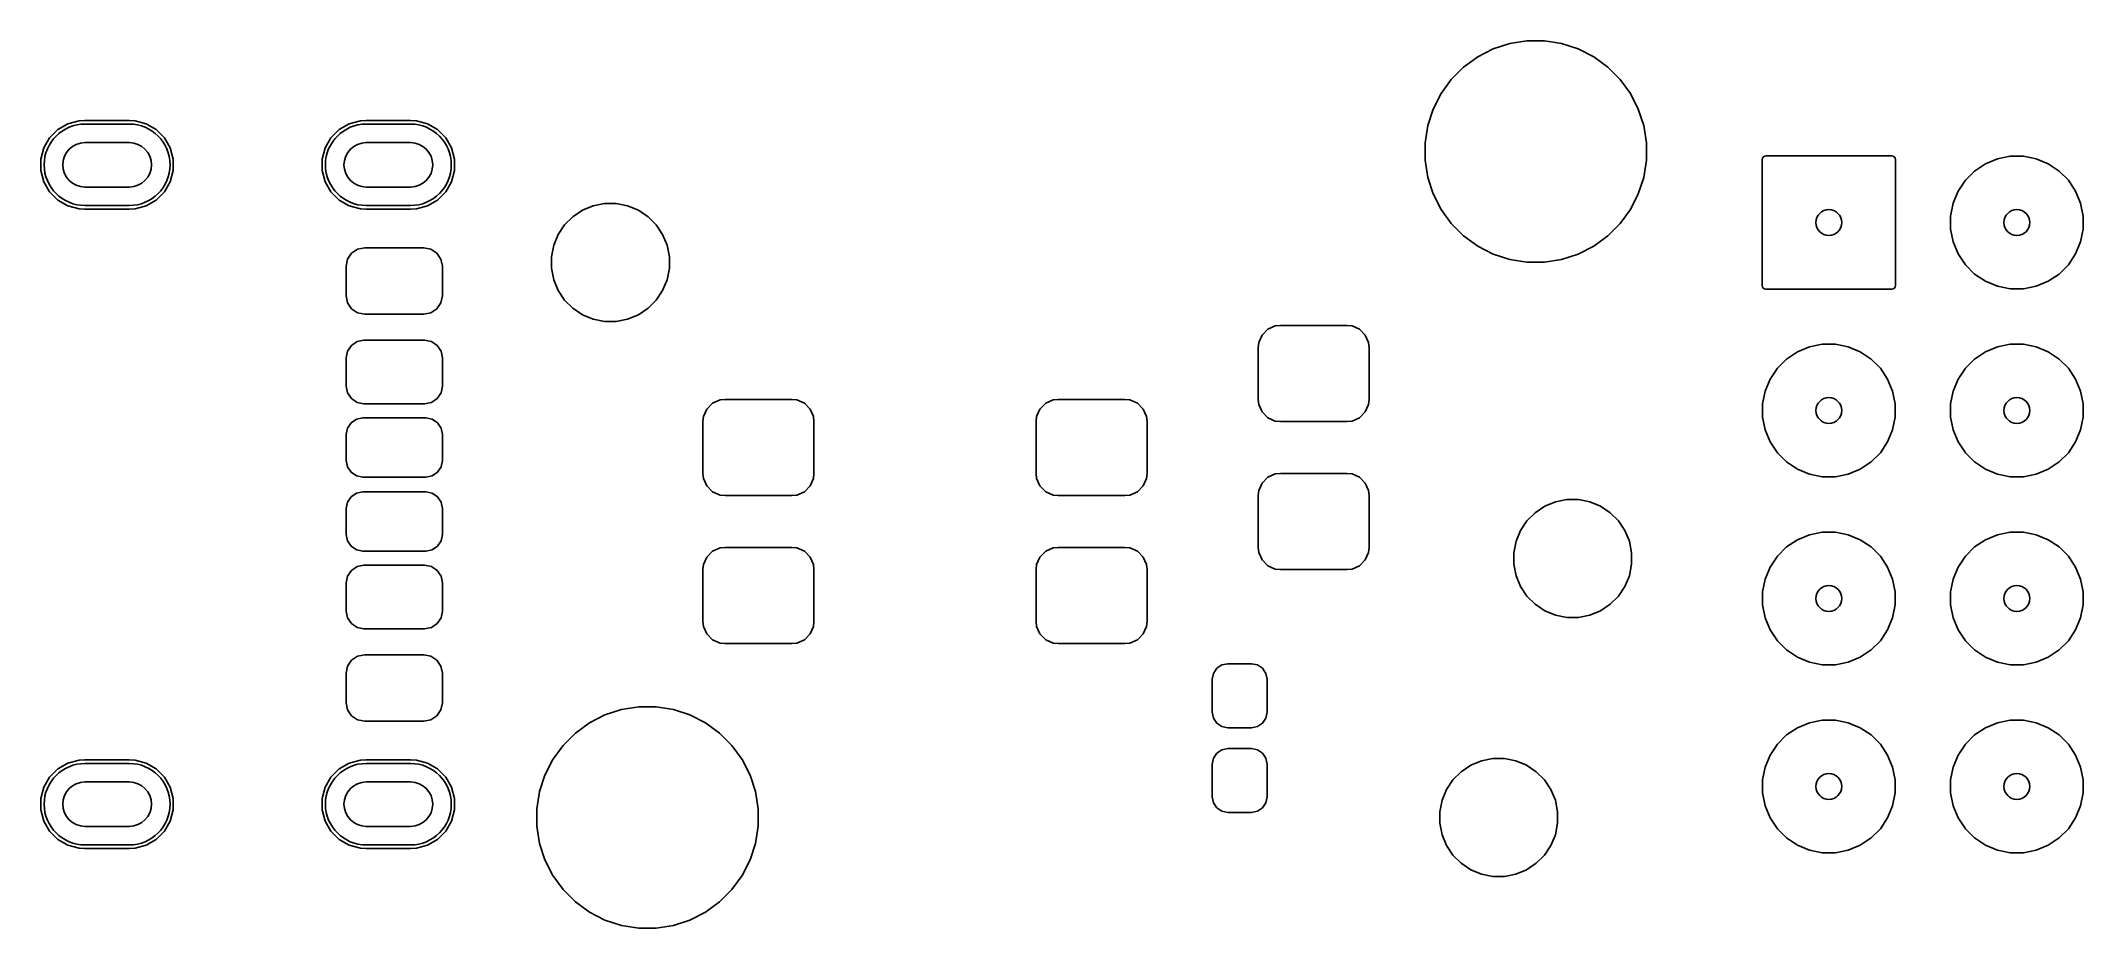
# Model space of a CAD drawing. Header units: millimetres. Extents: x 131.3 to 158.9, y -103.5 to -91.5.
import ezdxf

# ---------------------------------------------------------------- set-up
doc = ezdxf.new("R2010")
doc.units = ezdxf.units.MM
doc.layers.add('F.Mask', color=201, linetype='CONTINUOUS', true_color=0xd864ff)

msp = doc.modelspace()

# ---------------------------------------------------------------- linework, layer by layer
at = {"layer": 'F.Mask', "linetype": 'CONTINUOUS'}
for p, q in [((150.925975, -91.614181), (151.149832, -91.541445)), ((151.149832, -91.541445), (151.382311, -91.504624)), ((151.382311, -91.504624), (151.617689, -91.504624)), ((151.617689, -91.504624), (151.850168, -91.541445)), ((151.850168, -91.541445), (152.074025, -91.614181)), ((150.359391, -92.025828), (150.525828, -91.859391)), ((150.525828, -91.859391), (150.716252, -91.72104)), ((150.716252, -91.72104), (150.925975, -91.614181)), ((152.074025, -91.614181), (152.283748, -91.72104)), ((152.283748, -91.72104), (152.474172, -91.859391)), ((152.474172, -91.859391), (152.640609, -92.025828)), ((150.22104, -92.216252), (150.359391, -92.025828)), ((152.640609, -92.025828), (152.77896, -92.216252)), ((150.041445, -92.649832), (150.114181, -92.425975)), ((150.114181, -92.425975), (150.22104, -92.216252)), ((152.77896, -92.216252), (152.885819, -92.425975)), ((152.885819, -92.425975), (152.958555, -92.649832)), ((131.423988, -92.814743), (131.534743, -92.703988)), ((131.534743, -92.703988), (131.67039, -92.625672)), ((131.67039, -92.625672), (131.821684, -92.585133)), ((131.821684, -92.585133), (131.9, -92.58)), ((131.9, -92.58), (132.5, -92.58)), ((132.5, -92.63), (131.9, -92.63)), ((132.5, -92.58), (132.578316, -92.585133)), ((132.578316, -92.585133), (132.72961, -92.625672)), ((132.72961, -92.625672), (132.865257, -92.703988)), ((132.865257, -92.703988), (132.976012, -92.814743)), ((135.223988, -92.814743), (135.334743, -92.703988)), ((135.334743, -92.703988), (135.47039, -92.625672)), ((135.47039, -92.625672), (135.621684, -92.585133)), ((135.621684, -92.585133), (135.7, -92.58)), ((135.7, -92.58), (136.3, -92.58)), ((136.3, -92.63), (135.7, -92.63)), ((136.3, -92.58), (136.378316, -92.585133)), ((136.378316, -92.585133), (136.52961, -92.625672)), ((136.52961, -92.625672), (136.665257, -92.703988)), ((136.665257, -92.703988), (136.776012, -92.814743)), ((150.004624, -92.882311), (150.041445, -92.649832)), ((152.958555, -92.649832), (152.995376, -92.882311)), ((131.305133, -93.101684), (131.345672, -92.95039)), ((131.345672, -92.95039), (131.423988, -92.814743)), ((132.5, -92.88), (131.9, -92.88)), ((132.976012, -92.814743), (133.054328, -92.95039)), ((133.054328, -92.95039), (133.094867, -93.101684)), ((135.105133, -93.101684), (135.145672, -92.95039)), ((135.145672, -92.95039), (135.223988, -92.814743)), ((136.3, -92.88), (135.7, -92.88)), ((136.776012, -92.814743), (136.854328, -92.95039)), ((136.854328, -92.95039), (136.894867, -93.101684)), ((150.004624, -93.117689), (150.004624, -92.882311)), ((152.995376, -92.882311), (152.995376, -93.117689)), ((131.305133, -93.258316), (131.305133, -93.101684)), ((133.094867, -93.101684), (133.094867, -93.258316)), ((135.105133, -93.258316), (135.105133, -93.101684)), ((136.894867, -93.101684), (136.894867, -93.258316)), ((150.041445, -93.350168), (150.004624, -93.117689)), ((152.995376, -93.117689), (152.958555, -93.350168)), ((154.56, -93.11), (154.563806, -93.090866)), ((154.56, -94.81), (154.56, -93.11)), ((154.563806, -93.090866), (154.574645, -93.074645)), ((154.574645, -93.074645), (154.590866, -93.063806)), ((154.590866, -93.063806), (154.61, -93.06)), ((154.61, -93.06), (156.31, -93.06)), ((156.31, -93.06), (156.329134, -93.063806)), ((156.329134, -93.063806), (156.345355, -93.074645)), ((156.345355, -93.074645), (156.356194, -93.090866)), ((156.356194, -93.090866), (156.36, -93.11)), ((156.36, -93.11), (156.36, -94.81)), ((157.429046, -93.264291), (157.575743, -93.166271)), ((157.575743, -93.166271), (157.738744, -93.098754)), ((157.738744, -93.098754), (157.911785, -93.064334)), ((157.911785, -93.064334), (158.088215, -93.064334)), ((158.088215, -93.064334), (158.261256, -93.098754)), ((158.261256, -93.098754), (158.424257, -93.166271)), ((158.424257, -93.166271), (158.570954, -93.264291)), ((131.345672, -93.40961), (131.305133, -93.258316)), ((131.423988, -93.545257), (131.345672, -93.40961)), ((131.9, -93.48), (132.5, -93.48)), ((133.054328, -93.40961), (132.976012, -93.545257)), ((133.094867, -93.258316), (133.054328, -93.40961)), ((135.145672, -93.40961), (135.105133, -93.258316)), ((135.223988, -93.545257), (135.145672, -93.40961)), ((135.7, -93.48), (136.3, -93.48)), ((136.854328, -93.40961), (136.776012, -93.545257)), ((136.894867, -93.258316), (136.854328, -93.40961)), ((150.114181, -93.574025), (150.041445, -93.350168)), ((152.958555, -93.350168), (152.885819, -93.574025)), ((157.206271, -93.535743), (157.304291, -93.389046)), ((157.304291, -93.389046), (157.429046, -93.264291)), ((158.570954, -93.264291), (158.695709, -93.389046)), ((158.695709, -93.389046), (158.793729, -93.535743)), ((131.534743, -93.656012), (131.423988, -93.545257)), ((131.67039, -93.734328), (131.534743, -93.656012)), ((131.821684, -93.774867), (131.67039, -93.734328)), ((131.9, -93.78), (131.821684, -93.774867)), ((131.9, -93.73), (132.5, -93.73)), ((132.5, -93.78), (131.9, -93.78)), ((132.578316, -93.774867), (132.5, -93.78)), ((132.72961, -93.734328), (132.578316, -93.774867)), ((132.865257, -93.656012), (132.72961, -93.734328)), ((132.976012, -93.545257), (132.865257, -93.656012)), ((135.334743, -93.656012), (135.223988, -93.545257)), ((135.47039, -93.734328), (135.334743, -93.656012)), ((135.621684, -93.774867), (135.47039, -93.734328)), ((135.7, -93.78), (135.621684, -93.774867)), ((135.7, -93.73), (136.3, -93.73)), ((136.3, -93.78), (135.7, -93.78)), ((136.378316, -93.774867), (136.3, -93.78)), ((136.52961, -93.734328), (136.378316, -93.774867)), ((136.665257, -93.656012), (136.52961, -93.734328)), ((136.776012, -93.545257), (136.665257, -93.656012)), ((138.492485, -93.881592), (138.622883, -93.794463)), ((138.622883, -93.794463), (138.767772, -93.734448)), ((138.767772, -93.734448), (138.921586, -93.703852)), ((138.921586, -93.703852), (139.078414, -93.703852)), ((139.078414, -93.703852), (139.232228, -93.734448)), ((139.232228, -93.734448), (139.377117, -93.794463)), ((139.377117, -93.794463), (139.507515, -93.881592)), ((150.22104, -93.783748), (150.114181, -93.574025)), ((150.359391, -93.974172), (150.22104, -93.783748)), ((152.77896, -93.783748), (152.640609, -93.974172)), ((152.885819, -93.574025), (152.77896, -93.783748)), ((157.104334, -93.871785), (157.138754, -93.698744)), ((157.138754, -93.698744), (157.206271, -93.535743)), ((158.793729, -93.535743), (158.861246, -93.698744)), ((158.861246, -93.698744), (158.895666, -93.871785)), ((138.294463, -94.122883), (138.381592, -93.992485)), ((138.381592, -93.992485), (138.492485, -93.881592)), ((139.507515, -93.881592), (139.618408, -93.992485)), ((139.618408, -93.992485), (139.705537, -94.122883)), ((150.525828, -94.140609), (150.359391, -93.974172)), ((152.640609, -93.974172), (152.474172, -94.140609)), ((157.104334, -94.048215), (157.104334, -93.871785)), ((157.138754, -94.221256), (157.104334, -94.048215)), ((158.895666, -94.048215), (158.861246, -94.221256)), ((158.895666, -93.871785), (158.895666, -94.048215)), ((135.503223, -94.373223), (135.584329, -94.31903)), ((135.584329, -94.31903), (135.68, -94.3)), ((135.68, -94.3), (136.48, -94.3)), ((136.48, -94.3), (136.575671, -94.31903)), ((136.575671, -94.31903), (136.656777, -94.373223)), ((138.203852, -94.421586), (138.234448, -94.267772)), ((138.234448, -94.267772), (138.294463, -94.122883)), ((139.705537, -94.122883), (139.765552, -94.267772)), ((139.765552, -94.267772), (139.796148, -94.421586)), ((150.716252, -94.27896), (150.525828, -94.140609)), ((150.925975, -94.385819), (150.716252, -94.27896)), ((152.283748, -94.27896), (152.074025, -94.385819)), ((152.474172, -94.140609), (152.283748, -94.27896)), ((157.206271, -94.384257), (157.138754, -94.221256)), ((158.861246, -94.221256), (158.793729, -94.384257)), ((135.43, -94.55), (135.44903, -94.454329)), ((135.43, -94.95), (135.43, -94.55)), ((135.44903, -94.454329), (135.503223, -94.373223)), ((136.656777, -94.373223), (136.71097, -94.454329)), ((136.71097, -94.454329), (136.73, -94.55)), ((136.73, -94.55), (136.73, -94.95)), ((138.203852, -94.578414), (138.203852, -94.421586)), ((138.234448, -94.732228), (138.203852, -94.578414)), ((139.796148, -94.578414), (139.765552, -94.732228)), ((139.796148, -94.421586), (139.796148, -94.578414)), ((151.149832, -94.458555), (150.925975, -94.385819)), ((151.382311, -94.495376), (151.149832, -94.458555)), ((151.617689, -94.495376), (151.382311, -94.495376)), ((151.850168, -94.458555), (151.617689, -94.495376)), ((152.074025, -94.385819), (151.850168, -94.458555)), ((157.304291, -94.530954), (157.206271, -94.384257)), ((157.429046, -94.655709), (157.304291, -94.530954)), ((158.695709, -94.530954), (158.570954, -94.655709)), ((158.793729, -94.384257), (158.695709, -94.530954)), ((138.294463, -94.877117), (138.234448, -94.732228)), ((138.381592, -95.007515), (138.294463, -94.877117)), ((139.705537, -94.877117), (139.618408, -95.007515)), ((139.765552, -94.732228), (139.705537, -94.877117)), ((154.563806, -94.829134), (154.56, -94.81)), ((154.574645, -94.845355), (154.563806, -94.829134)), ((154.590866, -94.856194), (154.574645, -94.845355)), ((154.61, -94.86), (154.590866, -94.856194)), ((156.31, -94.86), (154.61, -94.86)), ((156.329134, -94.856194), (156.31, -94.86)), ((156.345355, -94.845355), (156.329134, -94.856194)), ((156.356194, -94.829134), (156.345355, -94.845355)), ((156.36, -94.81), (156.356194, -94.829134)), ((157.575743, -94.753729), (157.429046, -94.655709)), ((157.738744, -94.821246), (157.575743, -94.753729)), ((157.911785, -94.855666), (157.738744, -94.821246)), ((158.088215, -94.855666), (157.911785, -94.855666)), ((158.261256, -94.821246), (158.088215, -94.855666)), ((158.424257, -94.753729), (158.261256, -94.821246)), ((158.570954, -94.655709), (158.424257, -94.753729)), ((135.44903, -95.045671), (135.43, -94.95)), ((135.503223, -95.126777), (135.44903, -95.045671)), ((135.584329, -95.18097), (135.503223, -95.126777)), ((135.68, -95.2), (135.584329, -95.18097)), ((136.575671, -95.18097), (136.48, -95.2)), ((136.656777, -95.126777), (136.575671, -95.18097)), ((136.71097, -95.045671), (136.656777, -95.126777)), ((136.73, -94.95), (136.71097, -95.045671)), ((138.492485, -95.118408), (138.381592, -95.007515)), ((138.622883, -95.205537), (138.492485, -95.118408)), ((139.507515, -95.118408), (139.377117, -95.205537)), ((139.618408, -95.007515), (139.507515, -95.118408)), ((136.48, -95.2), (135.68, -95.2)), ((138.767772, -95.265552), (138.622883, -95.205537)), ((138.921586, -95.296148), (138.767772, -95.265552)), ((139.078414, -95.296148), (138.921586, -95.296148)), ((139.232228, -95.265552), (139.078414, -95.296148)), ((139.377117, -95.205537), (139.232228, -95.265552)), ((147.802501, -95.480459), (147.880459, -95.402501)), ((147.880459, -95.402501), (147.981315, -95.357969)), ((147.981315, -95.357969), (148.05, -95.35)), ((148.05, -95.35), (148.95, -95.35)), ((148.95, -95.35), (149.018685, -95.357969)), ((149.018685, -95.357969), (149.119541, -95.402501)), ((149.119541, -95.402501), (149.197499, -95.480459)), ((135.43, -95.79), (135.448269, -95.698156)), ((135.448269, -95.698156), (135.500294, -95.620294)), ((135.500294, -95.620294), (135.578156, -95.568269)), ((135.578156, -95.568269), (135.67, -95.55)), ((135.67, -95.55), (136.49, -95.55)), ((136.49, -95.55), (136.581844, -95.568269)), ((136.581844, -95.568269), (136.659706, -95.620294)), ((136.659706, -95.620294), (136.711731, -95.698156)), ((136.711731, -95.698156), (136.73, -95.79)), ((147.75, -95.65), (147.757969, -95.581315)), ((147.75, -96.35), (147.75, -95.65)), ((147.757969, -95.581315), (147.802501, -95.480459)), ((149.197499, -95.480459), (149.242031, -95.581315)), ((149.242031, -95.581315), (149.25, -95.65)), ((149.25, -95.65), (149.25, -96.35)), ((154.889046, -95.804291), (155.035743, -95.706271)), ((155.035743, -95.706271), (155.198744, -95.638754)), ((155.198744, -95.638754), (155.371785, -95.604334)), ((155.371785, -95.604334), (155.548215, -95.604334)), ((155.548215, -95.604334), (155.721256, -95.638754)), ((155.721256, -95.638754), (155.884257, -95.706271)), ((155.884257, -95.706271), (156.030954, -95.804291)), ((157.429046, -95.804291), (157.575743, -95.706271)), ((157.575743, -95.706271), (157.738744, -95.638754)), ((157.738744, -95.638754), (157.911785, -95.604334)), ((157.911785, -95.604334), (158.088215, -95.604334)), ((158.088215, -95.604334), (158.261256, -95.638754)), ((158.261256, -95.638754), (158.424257, -95.706271)), ((158.424257, -95.706271), (158.570954, -95.804291)), ((135.43, -96.17), (135.43, -95.79)), ((136.73, -95.79), (136.73, -96.17)), ((154.666271, -96.075743), (154.764291, -95.929046)), ((154.764291, -95.929046), (154.889046, -95.804291)), ((156.030954, -95.804291), (156.155709, -95.929046)), ((156.155709, -95.929046), (156.253729, -96.075743)), ((157.206271, -96.075743), (157.304291, -95.929046)), ((157.304291, -95.929046), (157.429046, -95.804291)), ((158.570954, -95.804291), (158.695709, -95.929046)), ((158.695709, -95.929046), (158.793729, -96.075743)), ((135.448269, -96.261844), (135.43, -96.17)), ((135.500294, -96.339706), (135.448269, -96.261844)), ((136.711731, -96.261844), (136.659706, -96.339706)), ((136.73, -96.17), (136.711731, -96.261844)), ((154.564334, -96.411785), (154.598754, -96.238744)), ((154.598754, -96.238744), (154.666271, -96.075743)), ((156.253729, -96.075743), (156.321246, -96.238744)), ((156.321246, -96.238744), (156.355666, -96.411785)), ((157.104334, -96.411785), (157.138754, -96.238744)), ((157.138754, -96.238744), (157.206271, -96.075743)), ((158.793729, -96.075743), (158.861246, -96.238744)), ((158.861246, -96.238744), (158.895666, -96.411785)), ((135.578156, -96.391731), (135.500294, -96.339706)), ((135.67, -96.41), (135.578156, -96.391731)), ((136.49, -96.41), (135.67, -96.41)), ((136.581844, -96.391731), (136.49, -96.41)), ((136.659706, -96.339706), (136.581844, -96.391731)), ((140.257969, -96.581315), (140.302501, -96.480459)), ((140.302501, -96.480459), (140.380459, -96.402501)), ((140.380459, -96.402501), (140.481315, -96.357969)), ((140.481315, -96.357969), (140.55, -96.35)), ((140.55, -96.35), (141.45, -96.35)), ((141.45, -96.35), (141.518685, -96.357969)), ((141.518685, -96.357969), (141.619541, -96.402501)), ((141.619541, -96.402501), (141.697499, -96.480459)), ((141.697499, -96.480459), (141.742031, -96.581315)), ((144.757969, -96.581315), (144.802501, -96.480459)), ((144.802501, -96.480459), (144.880459, -96.402501)), ((144.880459, -96.402501), (144.981315, -96.357969)), ((144.981315, -96.357969), (145.05, -96.35)), ((145.05, -96.35), (145.95, -96.35)), ((145.95, -96.35), (146.018685, -96.357969)), ((146.018685, -96.357969), (146.119541, -96.402501)), ((146.119541, -96.402501), (146.197499, -96.480459)), ((146.197499, -96.480459), (146.242031, -96.581315)), ((147.757969, -96.418685), (147.75, -96.35)), ((147.802501, -96.519541), (147.757969, -96.418685)), ((147.880459, -96.597499), (147.802501, -96.519541)), ((149.197499, -96.519541), (149.119541, -96.597499)), ((149.242031, -96.418685), (149.197499, -96.519541)), ((149.25, -96.35), (149.242031, -96.418685)), ((154.564334, -96.588215), (154.564334, -96.411785)), ((156.355666, -96.411785), (156.355666, -96.588215)), ((157.104334, -96.588215), (157.104334, -96.411785)), ((158.895666, -96.411785), (158.895666, -96.588215)), ((135.43, -96.825), (135.447127, -96.738896)), ((135.43, -97.175), (135.43, -96.825)), ((135.447127, -96.738896), (135.495901, -96.665901)), ((135.495901, -96.665901), (135.568896, -96.617127)), ((135.568896, -96.617127), (135.655, -96.6)), ((135.655, -96.6), (136.505, -96.6)), ((136.505, -96.6), (136.591104, -96.617127)), ((136.591104, -96.617127), (136.664099, -96.665901)), ((136.664099, -96.665901), (136.712873, -96.738896)), ((136.712873, -96.738896), (136.73, -96.825)), ((136.73, -96.825), (136.73, -97.175)), ((140.25, -96.65), (140.257969, -96.581315)), ((140.25, -97.35), (140.25, -96.65)), ((141.742031, -96.581315), (141.75, -96.65)), ((141.75, -96.65), (141.75, -97.35)), ((144.75, -96.65), (144.757969, -96.581315)), ((144.75, -97.35), (144.75, -96.65)), ((146.242031, -96.581315), (146.25, -96.65)), ((146.25, -96.65), (146.25, -97.35)), ((147.981315, -96.642031), (147.880459, -96.597499)), ((148.05, -96.65), (147.981315, -96.642031)), ((148.95, -96.65), (148.05, -96.65)), ((149.018685, -96.642031), (148.95, -96.65)), ((149.119541, -96.597499), (149.018685, -96.642031)), ((154.598754, -96.761256), (154.564334, -96.588215)), ((154.666271, -96.924257), (154.598754, -96.761256)), ((156.321246, -96.761256), (156.253729, -96.924257)), ((156.355666, -96.588215), (156.321246, -96.761256)), ((157.138754, -96.761256), (157.104334, -96.588215)), ((157.206271, -96.924257), (157.138754, -96.761256)), ((158.861246, -96.761256), (158.793729, -96.924257)), ((158.895666, -96.588215), (158.861246, -96.761256)), ((154.764291, -97.070954), (154.666271, -96.924257)), ((154.889046, -97.195709), (154.764291, -97.070954)), ((156.155709, -97.070954), (156.030954, -97.195709)), ((156.253729, -96.924257), (156.155709, -97.070954)), ((157.304291, -97.070954), (157.206271, -96.924257)), ((157.429046, -97.195709), (157.304291, -97.070954)), ((158.695709, -97.070954), (158.570954, -97.195709)), ((158.793729, -96.924257), (158.695709, -97.070954)), ((135.447127, -97.261104), (135.43, -97.175)), ((135.495901, -97.334099), (135.447127, -97.261104)), ((135.568896, -97.382873), (135.495901, -97.334099)), ((135.655, -97.4), (135.568896, -97.382873)), ((136.591104, -97.382873), (136.505, -97.4)), ((136.664099, -97.334099), (136.591104, -97.382873)), ((136.712873, -97.261104), (136.664099, -97.334099)), ((136.73, -97.175), (136.712873, -97.261104)), ((140.257969, -97.418685), (140.25, -97.35)), ((141.75, -97.35), (141.742031, -97.418685)), ((144.757969, -97.418685), (144.75, -97.35)), ((146.25, -97.35), (146.242031, -97.418685)), ((147.880459, -97.402501), (147.981315, -97.357969)), ((147.981315, -97.357969), (148.05, -97.35)), ((148.05, -97.35), (148.95, -97.35)), ((148.95, -97.35), (149.018685, -97.357969)), ((149.018685, -97.357969), (149.119541, -97.402501)), ((155.035743, -97.293729), (154.889046, -97.195709)), ((155.198744, -97.361246), (155.035743, -97.293729)), ((155.371785, -97.395666), (155.198744, -97.361246)), ((155.721256, -97.361246), (155.548215, -97.395666)), ((155.884257, -97.293729), (155.721256, -97.361246)), ((156.030954, -97.195709), (155.884257, -97.293729)), ((157.575743, -97.293729), (157.429046, -97.195709)), ((157.738744, -97.361246), (157.575743, -97.293729)), ((157.911785, -97.395666), (157.738744, -97.361246)), ((158.261256, -97.361246), (158.088215, -97.395666)), ((158.424257, -97.293729), (158.261256, -97.361246)), ((158.570954, -97.195709), (158.424257, -97.293729)), ((135.447127, -97.738896), (135.495901, -97.665901)), ((135.495901, -97.665901), (135.568896, -97.617127)), ((135.568896, -97.617127), (135.655, -97.6)), ((136.505, -97.4), (135.655, -97.4)), ((135.655, -97.6), (136.505, -97.6)), ((136.505, -97.6), (136.591104, -97.617127)), ((136.591104, -97.617127), (136.664099, -97.665901)), ((136.664099, -97.665901), (136.712873, -97.738896)), ((140.302501, -97.519541), (140.257969, -97.418685)), ((140.380459, -97.597499), (140.302501, -97.519541)), ((140.481315, -97.642031), (140.380459, -97.597499)), ((140.55, -97.65), (140.481315, -97.642031)), ((141.45, -97.65), (140.55, -97.65)), ((141.518685, -97.642031), (141.45, -97.65)), ((141.619541, -97.597499), (141.518685, -97.642031)), ((141.697499, -97.519541), (141.619541, -97.597499)), ((141.742031, -97.418685), (141.697499, -97.519541)), ((144.802501, -97.519541), (144.757969, -97.418685)), ((144.880459, -97.597499), (144.802501, -97.519541)), ((144.981315, -97.642031), (144.880459, -97.597499)), ((145.05, -97.65), (144.981315, -97.642031)), ((145.95, -97.65), (145.05, -97.65)), ((146.018685, -97.642031), (145.95, -97.65)), ((146.119541, -97.597499), (146.018685, -97.642031)), ((146.197499, -97.519541), (146.119541, -97.597499)), ((146.242031, -97.418685), (146.197499, -97.519541)), ((147.75, -97.65), (147.757969, -97.581315)), ((147.75, -98.35), (147.75, -97.65)), ((147.757969, -97.581315), (147.802501, -97.480459)), ((147.802501, -97.480459), (147.880459, -97.402501)), ((149.119541, -97.402501), (149.197499, -97.480459)), ((149.197499, -97.480459), (149.242031, -97.581315)), ((149.242031, -97.581315), (149.25, -97.65)), ((149.25, -97.65), (149.25, -98.35)), ((155.548215, -97.395666), (155.371785, -97.395666)), ((158.088215, -97.395666), (157.911785, -97.395666)), ((135.43, -97.825), (135.447127, -97.738896)), ((135.43, -98.175), (135.43, -97.825)), ((136.712873, -97.738896), (136.73, -97.825)), ((136.73, -97.825), (136.73, -98.175)), ((151.381592, -97.992485), (151.492485, -97.881592)), ((151.492485, -97.881592), (151.622883, -97.794463)), ((151.622883, -97.794463), (151.767772, -97.734448)), ((151.767772, -97.734448), (151.921586, -97.703852)), ((151.921586, -97.703852), (152.078414, -97.703852)), ((152.078414, -97.703852), (152.232228, -97.734448)), ((152.232228, -97.734448), (152.377117, -97.794463)), ((152.377117, -97.794463), (152.507515, -97.881592)), ((152.507515, -97.881592), (152.618408, -97.992485)), ((135.447127, -98.261104), (135.43, -98.175)), ((136.73, -98.175), (136.712873, -98.261104)), ((151.234448, -98.267772), (151.294463, -98.122883)), ((151.294463, -98.122883), (151.381592, -97.992485)), ((152.618408, -97.992485), (152.705537, -98.122883)), ((152.705537, -98.122883), (152.765552, -98.267772)), ((155.035743, -98.246271), (155.198744, -98.178754)), ((155.198744, -98.178754), (155.371785, -98.144334)), ((155.371785, -98.144334), (155.548215, -98.144334)), ((155.548215, -98.144334), (155.721256, -98.178754)), ((155.721256, -98.178754), (155.884257, -98.246271)), ((157.575743, -98.246271), (157.738744, -98.178754)), ((157.738744, -98.178754), (157.911785, -98.144334)), ((157.911785, -98.144334), (158.088215, -98.144334)), ((158.088215, -98.144334), (158.261256, -98.178754)), ((158.261256, -98.178754), (158.424257, -98.246271)), ((135.495901, -98.334099), (135.447127, -98.261104)), ((135.568896, -98.382873), (135.495901, -98.334099)), ((135.655, -98.4), (135.568896, -98.382873)), ((136.505, -98.4), (135.655, -98.4)), ((136.591104, -98.382873), (136.505, -98.4)), ((136.664099, -98.334099), (136.591104, -98.382873)), ((136.712873, -98.261104), (136.664099, -98.334099)), ((140.257969, -98.581315), (140.302501, -98.480459)), ((140.302501, -98.480459), (140.380459, -98.402501)), ((140.380459, -98.402501), (140.481315, -98.357969)), ((140.481315, -98.357969), (140.55, -98.35)), ((140.55, -98.35), (141.45, -98.35)), ((141.45, -98.35), (141.518685, -98.357969)), ((141.518685, -98.357969), (141.619541, -98.402501)), ((141.619541, -98.402501), (141.697499, -98.480459)), ((141.697499, -98.480459), (141.742031, -98.581315)), ((144.757969, -98.581315), (144.802501, -98.480459)), ((144.802501, -98.480459), (144.880459, -98.402501)), ((144.880459, -98.402501), (144.981315, -98.357969)), ((144.981315, -98.357969), (145.05, -98.35)), ((145.05, -98.35), (145.95, -98.35)), ((145.95, -98.35), (146.018685, -98.357969)), ((146.018685, -98.357969), (146.119541, -98.402501)), ((146.119541, -98.402501), (146.197499, -98.480459)), ((146.197499, -98.480459), (146.242031, -98.581315)), ((147.757969, -98.418685), (147.75, -98.35)), ((147.802501, -98.519541), (147.757969, -98.418685)), ((149.242031, -98.418685), (149.197499, -98.519541)), ((149.25, -98.35), (149.242031, -98.418685)), ((151.203852, -98.421586), (151.234448, -98.267772)), ((151.203852, -98.578414), (151.203852, -98.421586)), ((152.765552, -98.267772), (152.796148, -98.421586)), ((152.796148, -98.421586), (152.796148, -98.578414)), ((154.666271, -98.615743), (154.764291, -98.469046)), ((154.764291, -98.469046), (154.889046, -98.344291)), ((154.889046, -98.344291), (155.035743, -98.246271)), ((155.884257, -98.246271), (156.030954, -98.344291)), ((156.030954, -98.344291), (156.155709, -98.469046)), ((156.155709, -98.469046), (156.253729, -98.615743)), ((157.206271, -98.615743), (157.304291, -98.469046)), ((157.304291, -98.469046), (157.429046, -98.344291)), ((157.429046, -98.344291), (157.575743, -98.246271)), ((158.424257, -98.246271), (158.570954, -98.344291)), ((158.570954, -98.344291), (158.695709, -98.469046)), ((158.695709, -98.469046), (158.793729, -98.615743)), ((135.43, -98.83), (135.448269, -98.738156)), ((135.448269, -98.738156), (135.500294, -98.660294)), ((135.500294, -98.660294), (135.578156, -98.608269)), ((135.578156, -98.608269), (135.67, -98.59)), ((135.67, -98.59), (136.49, -98.59)), ((136.49, -98.59), (136.581844, -98.608269)), ((136.581844, -98.608269), (136.659706, -98.660294)), ((136.659706, -98.660294), (136.711731, -98.738156)), ((136.711731, -98.738156), (136.73, -98.83)), ((140.25, -98.65), (140.257969, -98.581315)), ((140.25, -99.35), (140.25, -98.65)), ((141.742031, -98.581315), (141.75, -98.65)), ((141.75, -98.65), (141.75, -99.35)), ((144.75, -98.65), (144.757969, -98.581315)), ((144.75, -99.35), (144.75, -98.65)), ((146.242031, -98.581315), (146.25, -98.65)), ((146.25, -98.65), (146.25, -99.35)), ((147.880459, -98.597499), (147.802501, -98.519541)), ((147.981315, -98.642031), (147.880459, -98.597499)), ((148.05, -98.65), (147.981315, -98.642031)), ((148.95, -98.65), (148.05, -98.65)), ((149.018685, -98.642031), (148.95, -98.65)), ((149.119541, -98.597499), (149.018685, -98.642031)), ((149.197499, -98.519541), (149.119541, -98.597499)), ((151.234448, -98.732228), (151.203852, -98.578414)), ((151.294463, -98.877117), (151.234448, -98.732228)), ((152.765552, -98.732228), (152.705537, -98.877117)), ((152.796148, -98.578414), (152.765552, -98.732228)), ((154.598754, -98.778744), (154.666271, -98.615743)), ((156.253729, -98.615743), (156.321246, -98.778744)), ((157.138754, -98.778744), (157.206271, -98.615743)), ((158.793729, -98.615743), (158.861246, -98.778744)), ((135.43, -99.21), (135.43, -98.83)), ((136.73, -98.83), (136.73, -99.21)), ((151.381592, -99.007515), (151.294463, -98.877117)), ((151.492485, -99.118408), (151.381592, -99.007515)), ((152.618408, -99.007515), (152.507515, -99.118408)), ((152.705537, -98.877117), (152.618408, -99.007515)), ((154.564334, -98.951785), (154.598754, -98.778744)), ((154.564334, -99.128215), (154.564334, -98.951785)), ((156.321246, -98.778744), (156.355666, -98.951785)), ((156.355666, -98.951785), (156.355666, -99.128215)), ((157.104334, -98.951785), (157.138754, -98.778744)), ((157.104334, -99.128215), (157.104334, -98.951785)), ((158.861246, -98.778744), (158.895666, -98.951785)), ((158.895666, -98.951785), (158.895666, -99.128215)), ((135.448269, -99.301844), (135.43, -99.21)), ((135.500294, -99.379706), (135.448269, -99.301844)), ((136.711731, -99.301844), (136.659706, -99.379706)), ((136.73, -99.21), (136.711731, -99.301844)), ((151.622883, -99.205537), (151.492485, -99.118408)), ((151.767772, -99.265552), (151.622883, -99.205537)), ((151.921586, -99.296148), (151.767772, -99.265552)), ((152.078414, -99.296148), (151.921586, -99.296148)), ((152.232228, -99.265552), (152.078414, -99.296148)), ((152.377117, -99.205537), (152.232228, -99.265552)), ((152.507515, -99.118408), (152.377117, -99.205537)), ((154.598754, -99.301256), (154.564334, -99.128215)), ((154.666271, -99.464257), (154.598754, -99.301256)), ((156.321246, -99.301256), (156.253729, -99.464257)), ((156.355666, -99.128215), (156.321246, -99.301256)), ((157.138754, -99.301256), (157.104334, -99.128215)), ((157.206271, -99.464257), (157.138754, -99.301256)), ((158.861246, -99.301256), (158.793729, -99.464257)), ((158.895666, -99.128215), (158.861246, -99.301256)), ((135.578156, -99.431731), (135.500294, -99.379706)), ((135.67, -99.45), (135.578156, -99.431731)), ((136.49, -99.45), (135.67, -99.45)), ((136.581844, -99.431731), (136.49, -99.45)), ((136.659706, -99.379706), (136.581844, -99.431731)), ((140.257969, -99.418685), (140.25, -99.35)), ((140.302501, -99.519541), (140.257969, -99.418685)), ((140.380459, -99.597499), (140.302501, -99.519541)), ((140.481315, -99.642031), (140.380459, -99.597499)), ((141.619541, -99.597499), (141.518685, -99.642031)), ((141.697499, -99.519541), (141.619541, -99.597499)), ((141.742031, -99.418685), (141.697499, -99.519541)), ((141.75, -99.35), (141.742031, -99.418685)), ((144.757969, -99.418685), (144.75, -99.35)), ((144.802501, -99.519541), (144.757969, -99.418685)), ((144.880459, -99.597499), (144.802501, -99.519541)), ((144.981315, -99.642031), (144.880459, -99.597499)), ((146.119541, -99.597499), (146.018685, -99.642031)), ((146.197499, -99.519541), (146.119541, -99.597499)), ((146.242031, -99.418685), (146.197499, -99.519541)), ((146.25, -99.35), (146.242031, -99.418685)), ((154.764291, -99.610954), (154.666271, -99.464257)), ((156.253729, -99.464257), (156.155709, -99.610954)), ((157.304291, -99.610954), (157.206271, -99.464257)), ((158.793729, -99.464257), (158.695709, -99.610954)), ((135.44903, -99.954329), (135.503223, -99.873223)), ((135.503223, -99.873223), (135.584329, -99.81903)), ((135.584329, -99.81903), (135.68, -99.8)), ((135.68, -99.8), (136.48, -99.8)), ((136.48, -99.8), (136.575671, -99.81903)), ((136.575671, -99.81903), (136.656777, -99.873223)), ((136.656777, -99.873223), (136.71097, -99.954329)), ((140.55, -99.65), (140.481315, -99.642031)), ((141.45, -99.65), (140.55, -99.65)), ((141.518685, -99.642031), (141.45, -99.65)), ((145.05, -99.65), (144.981315, -99.642031)), ((145.95, -99.65), (145.05, -99.65)), ((146.018685, -99.642031), (145.95, -99.65)), ((154.889046, -99.735709), (154.764291, -99.610954)), ((155.035743, -99.833729), (154.889046, -99.735709)), ((155.198744, -99.901246), (155.035743, -99.833729)), ((155.884257, -99.833729), (155.721256, -99.901246)), ((156.030954, -99.735709), (155.884257, -99.833729)), ((156.155709, -99.610954), (156.030954, -99.735709)), ((157.429046, -99.735709), (157.304291, -99.610954)), ((157.575743, -99.833729), (157.429046, -99.735709)), ((157.738744, -99.901246), (157.575743, -99.833729)), ((158.424257, -99.833729), (158.261256, -99.901246)), ((158.570954, -99.735709), (158.424257, -99.833729)), ((158.695709, -99.610954), (158.570954, -99.735709)), ((135.43, -100.05), (135.44903, -99.954329)), ((135.43, -100.45), (135.43, -100.05)), ((136.71097, -99.954329), (136.73, -100.05)), ((136.73, -100.05), (136.73, -100.45)), ((147.13, -100.1325), (147.145985, -100.052136)), ((147.13, -100.5775), (147.13, -100.1325)), ((147.145985, -100.052136), (147.191508, -99.984008)), ((147.191508, -99.984008), (147.259636, -99.938485)), ((147.259636, -99.938485), (147.34, -99.9225)), ((147.34, -99.9225), (147.66, -99.9225)), ((147.66, -99.9225), (147.740364, -99.938485)), ((147.740364, -99.938485), (147.808492, -99.984008)), ((147.808492, -99.984008), (147.854015, -100.052136)), ((147.854015, -100.052136), (147.87, -100.1325)), ((147.87, -100.1325), (147.87, -100.5775)), ((155.371785, -99.935666), (155.198744, -99.901246)), ((155.548215, -99.935666), (155.371785, -99.935666)), ((155.721256, -99.901246), (155.548215, -99.935666)), ((157.911785, -99.935666), (157.738744, -99.901246)), ((158.088215, -99.935666), (157.911785, -99.935666)), ((158.261256, -99.901246), (158.088215, -99.935666)), ((135.44903, -100.545671), (135.43, -100.45)), ((135.503223, -100.626777), (135.44903, -100.545671)), ((135.584329, -100.68097), (135.503223, -100.626777)), ((135.68, -100.7), (135.584329, -100.68097)), ((136.48, -100.7), (135.68, -100.7)), ((136.575671, -100.68097), (136.48, -100.7)), ((136.656777, -100.626777), (136.575671, -100.68097)), ((136.71097, -100.545671), (136.656777, -100.626777)), ((136.73, -100.45), (136.71097, -100.545671)), ((138.716252, -100.72104), (138.925975, -100.614181)), ((138.925975, -100.614181), (139.149832, -100.541445)), ((139.149832, -100.541445), (139.382311, -100.504624)), ((139.382311, -100.504624), (139.617689, -100.504624)), ((139.617689, -100.504624), (139.850168, -100.541445)), ((139.850168, -100.541445), (140.074025, -100.614181)), ((140.074025, -100.614181), (140.283748, -100.72104)), ((147.145985, -100.657864), (147.13, -100.5775)), ((147.191508, -100.725992), (147.145985, -100.657864)), ((147.854015, -100.657864), (147.808492, -100.725992)), ((147.87, -100.5775), (147.854015, -100.657864)), ((155.198744, -100.718754), (155.371785, -100.684334)), ((155.371785, -100.684334), (155.548215, -100.684334)), ((155.548215, -100.684334), (155.721256, -100.718754)), ((157.738744, -100.718754), (157.911785, -100.684334)), ((157.911785, -100.684334), (158.088215, -100.684334)), ((158.088215, -100.684334), (158.261256, -100.718754)), ((138.359391, -101.025828), (138.525828, -100.859391)), ((138.525828, -100.859391), (138.716252, -100.72104)), ((140.283748, -100.72104), (140.474172, -100.859391)), ((140.474172, -100.859391), (140.640609, -101.025828)), ((147.259636, -100.771515), (147.191508, -100.725992)), ((147.34, -100.7875), (147.259636, -100.771515)), ((147.66, -100.7875), (147.34, -100.7875)), ((147.740364, -100.771515), (147.66, -100.7875)), ((147.808492, -100.725992), (147.740364, -100.771515)), ((154.764291, -101.009046), (154.889046, -100.884291)), ((154.889046, -100.884291), (155.035743, -100.786271)), ((155.035743, -100.786271), (155.198744, -100.718754)), ((155.721256, -100.718754), (155.884257, -100.786271)), ((155.884257, -100.786271), (156.030954, -100.884291)), ((156.030954, -100.884291), (156.155709, -101.009046)), ((157.304291, -101.009046), (157.429046, -100.884291)), ((157.429046, -100.884291), (157.575743, -100.786271)), ((157.575743, -100.786271), (157.738744, -100.718754)), ((158.261256, -100.718754), (158.424257, -100.786271)), ((158.424257, -100.786271), (158.570954, -100.884291)), ((158.570954, -100.884291), (158.695709, -101.009046)), ((131.67039, -101.265672), (131.821684, -101.225133)), ((131.821684, -101.225133), (131.9, -101.22)), ((131.9, -101.22), (132.5, -101.22)), ((132.5, -101.22), (132.578316, -101.225133)), ((132.578316, -101.225133), (132.72961, -101.265672)), ((135.47039, -101.265672), (135.621684, -101.225133)), ((135.621684, -101.225133), (135.7, -101.22)), ((135.7, -101.22), (136.3, -101.22)), ((136.3, -101.22), (136.378316, -101.225133)), ((136.378316, -101.225133), (136.52961, -101.265672)), ((138.114181, -101.425975), (138.22104, -101.216252)), ((138.22104, -101.216252), (138.359391, -101.025828)), ((140.640609, -101.025828), (140.77896, -101.216252)), ((140.77896, -101.216252), (140.885819, -101.425975)), ((147.13, -101.2775), (147.145985, -101.197136)), ((147.145985, -101.197136), (147.191508, -101.129008)), ((147.191508, -101.129008), (147.259636, -101.083485)), ((147.259636, -101.083485), (147.34, -101.0675)), ((147.34, -101.0675), (147.66, -101.0675)), ((147.66, -101.0675), (147.740364, -101.083485)), ((147.740364, -101.083485), (147.808492, -101.129008)), ((147.808492, -101.129008), (147.854015, -101.197136)), ((147.854015, -101.197136), (147.87, -101.2775)), ((150.622883, -101.294463), (150.767772, -101.234448)), ((150.767772, -101.234448), (150.921586, -101.203852)), ((150.921586, -101.203852), (151.078414, -101.203852)), ((151.078414, -101.203852), (151.232228, -101.234448)), ((151.232228, -101.234448), (151.377117, -101.294463)), ((154.598754, -101.318744), (154.666271, -101.155743)), ((154.666271, -101.155743), (154.764291, -101.009046)), ((156.155709, -101.009046), (156.253729, -101.155743)), ((156.253729, -101.155743), (156.321246, -101.318744)), ((157.138754, -101.318744), (157.206271, -101.155743)), ((157.206271, -101.155743), (157.304291, -101.009046)), ((158.695709, -101.009046), (158.793729, -101.155743)), ((158.793729, -101.155743), (158.861246, -101.318744)), ((131.345672, -101.59039), (131.423988, -101.454743)), ((131.423988, -101.454743), (131.534743, -101.343988)), ((131.534743, -101.343988), (131.67039, -101.265672)), ((132.5, -101.27), (131.9, -101.27)), ((132.5, -101.52), (131.9, -101.52)), ((132.72961, -101.265672), (132.865257, -101.343988)), ((132.865257, -101.343988), (132.976012, -101.454743)), ((132.976012, -101.454743), (133.054328, -101.59039)), ((135.145672, -101.59039), (135.223988, -101.454743)), ((135.223988, -101.454743), (135.334743, -101.343988)), ((135.334743, -101.343988), (135.47039, -101.265672)), ((136.3, -101.27), (135.7, -101.27)), ((136.3, -101.52), (135.7, -101.52)), ((136.52961, -101.265672), (136.665257, -101.343988)), ((136.665257, -101.343988), (136.776012, -101.454743)), ((136.776012, -101.454743), (136.854328, -101.59039)), ((138.041445, -101.649832), (138.114181, -101.425975)), ((140.885819, -101.425975), (140.958555, -101.649832)), ((147.13, -101.7225), (147.13, -101.2775)), ((147.87, -101.2775), (147.87, -101.7225)), ((150.294463, -101.622883), (150.381592, -101.492485)), ((150.381592, -101.492485), (150.492485, -101.381592)), ((150.492485, -101.381592), (150.622883, -101.294463)), ((151.377117, -101.294463), (151.507515, -101.381592)), ((151.507515, -101.381592), (151.618408, -101.492485)), ((151.618408, -101.492485), (151.705537, -101.622883)), ((154.564334, -101.491785), (154.598754, -101.318744)), ((154.564334, -101.668215), (154.564334, -101.491785)), ((156.321246, -101.318744), (156.355666, -101.491785)), ((156.355666, -101.491785), (156.355666, -101.668215)), ((157.104334, -101.491785), (157.138754, -101.318744)), ((157.104334, -101.668215), (157.104334, -101.491785)), ((158.861246, -101.318744), (158.895666, -101.491785)), ((158.895666, -101.491785), (158.895666, -101.668215)), ((131.305133, -101.741684), (131.345672, -101.59039)), ((131.305133, -101.898316), (131.305133, -101.741684)), ((133.054328, -101.59039), (133.094867, -101.741684)), ((133.094867, -101.741684), (133.094867, -101.898316)), ((135.105133, -101.741684), (135.145672, -101.59039)), ((135.105133, -101.898316), (135.105133, -101.741684)), ((136.854328, -101.59039), (136.894867, -101.741684)), ((136.894867, -101.741684), (136.894867, -101.898316)), ((138.004624, -101.882311), (138.041445, -101.649832)), ((140.958555, -101.649832), (140.995376, -101.882311)), ((147.145985, -101.802864), (147.13, -101.7225)), ((147.191508, -101.870992), (147.145985, -101.802864)), ((147.854015, -101.802864), (147.808492, -101.870992)), ((147.87, -101.7225), (147.854015, -101.802864)), ((150.203852, -101.921586), (150.234448, -101.767772)), ((150.234448, -101.767772), (150.294463, -101.622883)), ((151.705537, -101.622883), (151.765552, -101.767772)), ((151.765552, -101.767772), (151.796148, -101.921586)), ((154.598754, -101.841256), (154.564334, -101.668215)), ((156.355666, -101.668215), (156.321246, -101.841256)), ((157.138754, -101.841256), (157.104334, -101.668215)), ((158.895666, -101.668215), (158.861246, -101.841256)), ((131.345672, -102.04961), (131.305133, -101.898316)), ((131.423988, -102.185257), (131.345672, -102.04961)), ((133.054328, -102.04961), (132.976012, -102.185257)), ((133.094867, -101.898316), (133.054328, -102.04961)), ((135.145672, -102.04961), (135.105133, -101.898316)), ((135.223988, -102.185257), (135.145672, -102.04961)), ((136.854328, -102.04961), (136.776012, -102.185257)), ((136.894867, -101.898316), (136.854328, -102.04961)), ((138.004624, -102.117689), (138.004624, -101.882311)), ((140.995376, -101.882311), (140.995376, -102.117689)), ((147.259636, -101.916515), (147.191508, -101.870992)), ((147.34, -101.9325), (147.259636, -101.916515)), ((147.66, -101.9325), (147.34, -101.9325)), ((147.740364, -101.916515), (147.66, -101.9325)), ((147.808492, -101.870992), (147.740364, -101.916515)), ((150.203852, -102.078414), (150.203852, -101.921586)), ((150.234448, -102.232228), (150.203852, -102.078414)), ((151.796148, -102.078414), (151.765552, -102.232228)), ((151.796148, -101.921586), (151.796148, -102.078414)), ((154.666271, -102.004257), (154.598754, -101.841256)), ((154.764291, -102.150954), (154.666271, -102.004257)), ((156.253729, -102.004257), (156.155709, -102.150954)), ((156.321246, -101.841256), (156.253729, -102.004257)), ((157.206271, -102.004257), (157.138754, -101.841256)), ((157.304291, -102.150954), (157.206271, -102.004257)), ((158.793729, -102.004257), (158.695709, -102.150954)), ((158.861246, -101.841256), (158.793729, -102.004257)), ((131.534743, -102.296012), (131.423988, -102.185257)), ((131.67039, -102.374328), (131.534743, -102.296012)), ((131.9, -102.12), (132.5, -102.12)), ((132.865257, -102.296012), (132.72961, -102.374328)), ((132.976012, -102.185257), (132.865257, -102.296012)), ((135.334743, -102.296012), (135.223988, -102.185257)), ((135.47039, -102.374328), (135.334743, -102.296012)), ((135.7, -102.12), (136.3, -102.12)), ((136.665257, -102.296012), (136.52961, -102.374328)), ((136.776012, -102.185257), (136.665257, -102.296012)), ((138.041445, -102.350168), (138.004624, -102.117689)), ((138.114181, -102.574025), (138.041445, -102.350168)), ((140.958555, -102.350168), (140.885819, -102.574025)), ((140.995376, -102.117689), (140.958555, -102.350168)), ((150.294463, -102.377117), (150.234448, -102.232228)), ((151.765552, -102.232228), (151.705537, -102.377117)), ((154.889046, -102.275709), (154.764291, -102.150954)), ((155.035743, -102.373729), (154.889046, -102.275709)), ((156.030954, -102.275709), (155.884257, -102.373729)), ((156.155709, -102.150954), (156.030954, -102.275709)), ((157.429046, -102.275709), (157.304291, -102.150954)), ((157.575743, -102.373729), (157.429046, -102.275709)), ((158.570954, -102.275709), (158.424257, -102.373729)), ((158.695709, -102.150954), (158.570954, -102.275709)), ((131.821684, -102.414867), (131.67039, -102.374328)), ((131.9, -102.42), (131.821684, -102.414867)), ((131.9, -102.37), (132.5, -102.37)), ((132.5, -102.42), (131.9, -102.42)), ((132.578316, -102.414867), (132.5, -102.42)), ((132.72961, -102.374328), (132.578316, -102.414867)), ((135.621684, -102.414867), (135.47039, -102.374328)), ((135.7, -102.42), (135.621684, -102.414867)), ((135.7, -102.37), (136.3, -102.37)), ((136.3, -102.42), (135.7, -102.42)), ((136.378316, -102.414867), (136.3, -102.42)), ((136.52961, -102.374328), (136.378316, -102.414867)), ((138.22104, -102.783748), (138.114181, -102.574025)), ((140.885819, -102.574025), (140.77896, -102.783748)), ((150.381592, -102.507515), (150.294463, -102.377117)), ((150.492485, -102.618408), (150.381592, -102.507515)), ((150.622883, -102.705537), (150.492485, -102.618408)), ((151.507515, -102.618408), (151.377117, -102.705537)), ((151.618408, -102.507515), (151.507515, -102.618408)), ((151.705537, -102.377117), (151.618408, -102.507515)), ((155.198744, -102.441246), (155.035743, -102.373729)), ((155.371785, -102.475666), (155.198744, -102.441246)), ((155.548215, -102.475666), (155.371785, -102.475666)), ((155.721256, -102.441246), (155.548215, -102.475666)), ((155.884257, -102.373729), (155.721256, -102.441246)), ((157.738744, -102.441246), (157.575743, -102.373729)), ((157.911785, -102.475666), (157.738744, -102.441246)), ((158.088215, -102.475666), (157.911785, -102.475666)), ((158.261256, -102.441246), (158.088215, -102.475666)), ((158.424257, -102.373729), (158.261256, -102.441246)), ((138.359391, -102.974172), (138.22104, -102.783748)), ((140.77896, -102.783748), (140.640609, -102.974172)), ((150.767772, -102.765552), (150.622883, -102.705537)), ((150.921586, -102.796148), (150.767772, -102.765552)), ((151.078414, -102.796148), (150.921586, -102.796148)), ((151.232228, -102.765552), (151.078414, -102.796148)), ((151.377117, -102.705537), (151.232228, -102.765552)), ((138.525828, -103.140609), (138.359391, -102.974172)), ((138.716252, -103.27896), (138.525828, -103.140609)), ((140.474172, -103.140609), (140.283748, -103.27896)), ((140.640609, -102.974172), (140.474172, -103.140609)), ((138.925975, -103.385819), (138.716252, -103.27896)), ((139.149832, -103.458555), (138.925975, -103.385819)), ((139.382311, -103.495376), (139.149832, -103.458555)), ((139.850168, -103.458555), (139.617689, -103.495376)), ((140.074025, -103.385819), (139.850168, -103.458555)), ((140.283748, -103.27896), (140.074025, -103.385819)), ((139.617689, -103.495376), (139.382311, -103.495376))]:
    msp.add_line(p, q, dxfattribs=at)
at = {"layer": 'F.Mask'}
for centre in [(155.46, -93.96), (155.46, -93.96), (158, -93.96), (158, -93.96), (155.46, -96.5), (155.46, -96.5), (158, -96.5), (158, -96.5), (155.46, -99.04), (155.46, -99.04), (158, -99.04), (158, -99.04), (155.46, -101.58), (155.46, -101.58), (158, -101.58), (158, -101.58)]:
    msp.add_circle(centre, 0.175, dxfattribs=at)
for centre, radius, start, end in [((131.9, -93.18), 0.55, 90, 270), ((132.5, -93.18), 0.55, 270, 450), ((135.7, -93.18), 0.55, 90, 270), ((136.3, -93.18), 0.55, 270, 450), ((131.9, -93.18), 0.3, 90, 270), ((132.5, -93.18), 0.3, 270, 450), ((135.7, -93.18), 0.3, 90, 270), ((136.3, -93.18), 0.3, 270, 450), ((131.9, -101.82), 0.55, 90, 270), ((131.9, -101.82), 0.3, 90, 270), ((132.5, -101.82), 0.55, 270, 450), ((132.5, -101.82), 0.3, 270, 450), ((135.7, -101.82), 0.55, 90, 270), ((135.7, -101.82), 0.3, 90, 270), ((136.3, -101.82), 0.55, 270, 450), ((136.3, -101.82), 0.3, 270, 450)]:
    msp.add_arc(centre, radius, start, end, dxfattribs=at)

doc.saveas('drawing.dxf')
